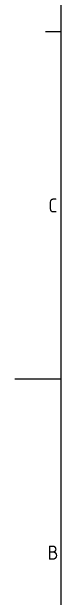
# Model space of a CAD drawing. Header units: millimetres. Extents: x 0 to 715, y 0 to 297.
# Drawn here: x 0 to 10, y 101.6 to 227 of the extents above; entities that cross this region are included whole.
import ezdxf

# ---------------------------------------------------------------- set-up
doc = ezdxf.new("R2010")
doc.units = ezdxf.units.MM
doc.layers.get('0').update_dxf_attribs({"color": 3, "lineweight": 25})
doc.layers.add('경계(ISO)', color=7, linetype='Continuous', lineweight=25)
doc.styles.add('문자 텍스트_PSTEK_POSCO', font='isocp.shx')

# ---------------------------------------------------------------- blocks, each defined once
blk = doc.blocks.new('경계 Default Border')
at = {"layer": '경계(ISO)'}
blk.add_line((10, 222.75), (6.6, 222.75), dxfattribs=at)
at = {"layer": '경계(ISO)', "flags": 128}
for points in [[(10, 10), (10, 287)], [(0, 148.5), (10, 148.5)]]:
    blk.add_lwpolyline(points, dxfattribs=at)
at = {"layer": '경계(ISO)', "color": 2, "char_height": 3, "attachment_point": 7, "style": '문자 텍스트_PSTEK_POSCO'}
for s, insert in [('C', (7.24, 184.1)), ('B', (7.08, 109.85))]:
    blk.add_mtext(s, dxfattribs=dict(at, insert=insert))

msp = doc.modelspace()

# ---------------------------------------------------------------- block references
msp.add_blockref('경계 Default Border', (0, 0))

doc.saveas('drawing.dxf')
